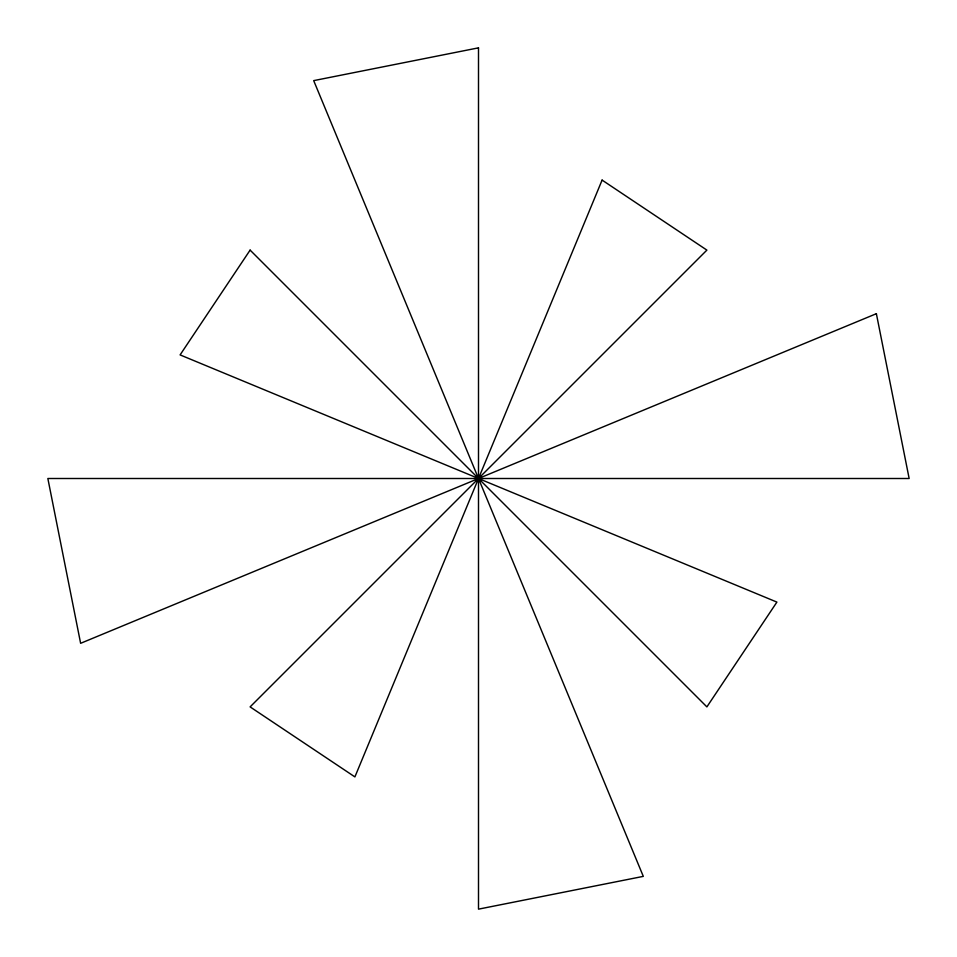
<?xml version="1.0" encoding="UTF-8"?>
<svg xmlns="http://www.w3.org/2000/svg" width="957" height="957" viewBox="0 0 957 957"><rect width="100%" height="100%" fill="white"/><g stroke="black" fill="none" stroke-linecap="round" stroke-linejoin="round"><path stroke-width="1.44" d="M602.097 180.095L354.903 776.905L250.112 706.888L706.888 250.112L602.097 180.095M250.112 250.112L180.095 354.903L776.905 602.097L706.888 706.888L250.112 250.112M876.373 313.693L80.627 643.307L47.85 478.5L909.15 478.5L876.373 313.693M478.5 47.85L313.693 80.627L643.307 876.373L478.5 909.15L478.5 47.85"/></g></svg>
